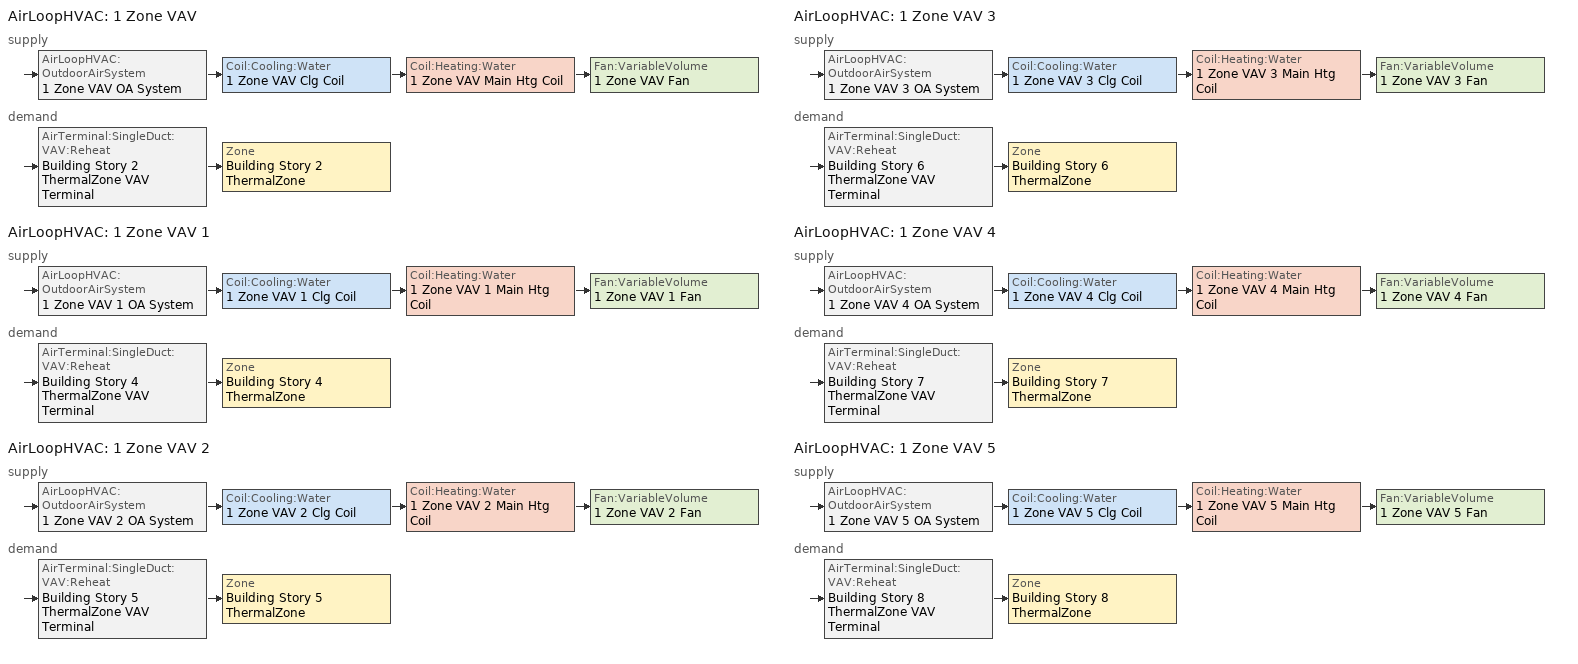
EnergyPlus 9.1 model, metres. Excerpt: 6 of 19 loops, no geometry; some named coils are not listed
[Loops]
AirLoopHVAC '1 Zone VAV'
 supply: AirLoopHVAC:OutdoorAirSystem '1 Zone VAV OA System' > Coil:Cooling:Water '1 Zone VAV Clg Coil' > Coil:Heating:Water '1 Zone VAV Main Htg Coil' > Fan:VariableVolume '1 Zone VAV Fan'
 demand: AirTerminal:SingleDuct:VAV:Reheat 'Building Story 2 ThermalZone VAV Terminal' > Zone 'Building Story 2 ThermalZone'
AirLoopHVAC '1 Zone VAV 1'
 supply: AirLoopHVAC:OutdoorAirSystem '1 Zone VAV 1 OA System' > Coil:Cooling:Water '1 Zone VAV 1 Clg Coil' > Coil:Heating:Water '1 Zone VAV 1 Main Htg Coil' > Fan:VariableVolume '1 Zone VAV 1 Fan'
 demand: AirTerminal:SingleDuct:VAV:Reheat 'Building Story 4 ThermalZone VAV Terminal' > Zone 'Building Story 4 ThermalZone'
AirLoopHVAC '1 Zone VAV 2'
 supply: AirLoopHVAC:OutdoorAirSystem '1 Zone VAV 2 OA System' > Coil:Cooling:Water '1 Zone VAV 2 Clg Coil' > Coil:Heating:Water '1 Zone VAV 2 Main Htg Coil' > Fan:VariableVolume '1 Zone VAV 2 Fan'
 demand: AirTerminal:SingleDuct:VAV:Reheat 'Building Story 5 ThermalZone VAV Terminal' > Zone 'Building Story 5 ThermalZone'
AirLoopHVAC '1 Zone VAV 3'
 supply: AirLoopHVAC:OutdoorAirSystem '1 Zone VAV 3 OA System' > Coil:Cooling:Water '1 Zone VAV 3 Clg Coil' > Coil:Heating:Water '1 Zone VAV 3 Main Htg Coil' > Fan:VariableVolume '1 Zone VAV 3 Fan'
 demand: AirTerminal:SingleDuct:VAV:Reheat 'Building Story 6 ThermalZone VAV Terminal' > Zone 'Building Story 6 ThermalZone'
AirLoopHVAC '1 Zone VAV 4'
 supply: AirLoopHVAC:OutdoorAirSystem '1 Zone VAV 4 OA System' > Coil:Cooling:Water '1 Zone VAV 4 Clg Coil' > Coil:Heating:Water '1 Zone VAV 4 Main Htg Coil' > Fan:VariableVolume '1 Zone VAV 4 Fan'
 demand: AirTerminal:SingleDuct:VAV:Reheat 'Building Story 7 ThermalZone VAV Terminal' > Zone 'Building Story 7 ThermalZone'
AirLoopHVAC '1 Zone VAV 5'
 supply: AirLoopHVAC:OutdoorAirSystem '1 Zone VAV 5 OA System' > Coil:Cooling:Water '1 Zone VAV 5 Clg Coil' > Coil:Heating:Water '1 Zone VAV 5 Main Htg Coil' > Fan:VariableVolume '1 Zone VAV 5 Fan'
 demand: AirTerminal:SingleDuct:VAV:Reheat 'Building Story 8 ThermalZone VAV Terminal' > Zone 'Building Story 8 ThermalZone'
[ZoneControl:Thermostat] Control Object Type 1=ThermostatSetpoint:DualSetpoint
Name | Zone or ZoneList | Control Type Schedule | Control Name 1
Building Story 2 ThermalZone Thermostat | Building Story 2 ThermalZone | Building Story 2 ThermalZone Thermostat Schedule | Story Top Blended Space Type Thermostat
Building Story 4 ThermalZone Thermostat | Building Story 4 ThermalZone | Building Story 4 ThermalZone Thermostat Schedule | Story Mid4 Blended Space Type Thermostat
Building Story 5 ThermalZone Thermostat | Building Story 5 ThermalZone | Building Story 5 ThermalZone Thermostat Schedule | Story Mid3 Blended Space Type Thermostat
Building Story 6 ThermalZone Thermostat | Building Story 6 ThermalZone | Building Story 6 ThermalZone Thermostat Schedule | Story Mid Blended Space Type Thermostat
Building Story 7 ThermalZone Thermostat | Building Story 7 ThermalZone | Building Story 7 ThermalZone Thermostat Schedule | Story Mid2 Blended Space Type Thermostat
Building Story 8 ThermalZone Thermostat | Building Story 8 ThermalZone | Building Story 8 ThermalZone Thermostat Schedule | Story Ground Blended Space Type Thermostat
[ThermostatSetpoint:DualSetpoint]
Name | Heating Setpoint Temperature Schedule | Cooling Setpoint Temperature Schedule
Story Top Blended Space Type Thermostat | RestaurantSitDown HTGSETP_SCH_NO_OPTIMUM | RestaurantSitDown CLGSETP_SCH_NO_SETBACK
Story Mid4 Blended Space Type Thermostat | OfficeMedium HTGSETP_SCH_PACU_VAV_bot | OfficeMedium CLGSETP_SCH_NO_SETBACK
Story Mid3 Blended Space Type Thermostat | RetailStripmall Type3_HTGSETP_SCH_NO_OPTIMUM | RetailStripmall Type3_CLGSETP_SCH_NO_SETBACK
Story Mid Blended Space Type Thermostat | RetailStripmall Type1_HTGSETP_SCH_NO_OPTIMUM | RetailStripmall Type1_CLGSETP_SCH_NO_SETBACK
Story Mid2 Blended Space Type Thermostat; Story Ground Blended Space Type Thermostat | HotelLarge HTGSETP_SCH | HotelLarge CLGSETP_SCH
[Coil:Heating:Water] Availability Schedule=Always On Discrete; U-Factor Times Area Value {W/K}=Autosize; Maximum Water Flow Rate {m3/s}=Autosize; Performance Input Method=UFactorTimesAreaAndDesignWaterFlowRate; Rated Capacity {W}=Autosize; Rated Inlet Water Temperature {C}=82.2222; Rated Inlet Air Temperature {C}=7.22222; Rated Outlet Water Temperature {C}=71.1111; Rated Outlet Air Temperature {C}=12.7778; Rated Ratio for Air and Water Convection=0.5
1 Zone VAV Main Htg Coil; 1 Zone VAV 1 Main Htg Coil; 1 Zone VAV 2 Main Htg Coil; 1 Zone VAV 3 Main Htg Coil; 1 Zone VAV 4 Main Htg Coil; 1 Zone VAV 5 Main Htg Coil
[Zone equipment]
Building Story 2 ThermalZone: Building Story 2 ThermalZone VAV Terminal
Building Story 4 ThermalZone: Building Story 4 ThermalZone VAV Terminal
Building Story 5 ThermalZone: Building Story 5 ThermalZone VAV Terminal
Building Story 6 ThermalZone: Building Story 6 ThermalZone VAV Terminal
Building Story 7 ThermalZone: Building Story 7 ThermalZone VAV Terminal
Building Story 8 ThermalZone: Building Story 8 ThermalZone VAV Terminal
[Sizing:Zone] Zone Cooling Design Supply Air Temperature Input Method=SupplyAirTemperature; Zone Cooling Design Supply Air Temperature {C}=12.7778; Zone Cooling Design Supply Air Temperature Difference {deltaC}=11.11; Zone Heating Design Supply Air Temperature Input Method=SupplyAirTemperature; Zone Heating Design Supply Air Temperature {C}=40; Zone Heating Design Supply Air Temperature Difference {deltaC}=11.11; Zone Cooling Design Supply Air Humidity Ratio {kgWater/kgDryAir}=0.0085; Zone Heating Design Supply Air Humidity Ratio {kgWater/kgDryAir}=0.008; Cooling Design Air Flow Method=DesignDayWithLimit; Cooling Design Air Flow Rate {m3/s}=0; Cooling Minimum Air Flow per Zone Floor Area {m3/s-m2}=0.000762; Cooling Minimum Air Flow {m3/s}=0; Cooling Minimum Air Flow Fraction=0; Heating Design Air Flow Method=DesignDay; Heating Design Air Flow Rate {m3/s}=0; Heating Maximum Air Flow per Zone Floor Area {m3/s-m2}=0.002032; Heating Maximum Air Flow {m3/s}=0.141576; Heating Maximum Air Flow Fraction=0.3; Account for Dedicated Outdoor Air System=No
Name | Design Specification Outdoor Air Object | Design Specification Zone Air Distribution Object
Building Story 2 ThermalZone | Blended OA 7 | Building Story 2 ThermalZone Design Spec Zone Air Dist
Building Story 4 ThermalZone | Blended OA 4 | Building Story 4 ThermalZone Design Spec Zone Air Dist
Building Story 5 ThermalZone | Blended OA 3 | Building Story 5 ThermalZone Design Spec Zone Air Dist
Building Story 6 ThermalZone | Blended OA 1 | Building Story 6 ThermalZone Design Spec Zone Air Dist
Building Story 7 ThermalZone | Blended OA 2 | Building Story 7 ThermalZone Design Spec Zone Air Dist
Building Story 8 ThermalZone | Blended OA | Building Story 8 ThermalZone Design Spec Zone Air Dist
[DesignSpecification:ZoneAirDistribution] Zone Air Distribution Effectiveness in Cooling Mode=1; Zone Air Distribution Effectiveness in Heating Mode=1
Building Story 2 ThermalZone Design Spec Zone Air Dist; Building Story 4 ThermalZone Design Spec Zone Air Dist; Building Story 5 ThermalZone Design Spec Zone Air Dist; Building Story 6 ThermalZone Design Spec Zone Air Dist; Building Story 7 ThermalZone Design Spec Zone Air Dist; Building Story 8 ThermalZone Design Spec Zone Air Dist
[DesignSpecification:OutdoorAir] Outdoor Air Method=Sum; Outdoor Air Flow per Person {m3/s-person}=0; Outdoor Air Flow per Zone {m3/s}=0; Outdoor Air Flow Air Changes per Hour {1/hr}=0
Name | Outdoor Air Flow per Zone Floor Area {m3/s-m2}
Blended OA 7 | 0.007112
Blended OA 4 | 0.000508
Blended OA 3 | 0.00147872
Blended OA 1 | 0.00167852
Blended OA 2 | 0.00109294
Blended OA | 0.00308631
[AirTerminal:SingleDuct:VAV:Reheat] Availability Schedule=Always On Discrete; Maximum Air Flow Rate {m3/s}=Autosize; Zone Minimum Air Flow Input Method=Constant; Fixed Minimum Air Flow Rate {m3/s}=0; Maximum Hot Water or Steam Flow Rate {m3/s}=Autosize; Minimum Hot Water or Steam Flow Rate {m3/s}=0; Convergence Tolerance=0.001; Damper Heating Action=Normal; Maximum Flow per Zone Floor Area During Reheat {m3/s-m2}=Autocalculate; Maximum Flow Fraction During Reheat=0.5; Maximum Reheat Air Temperature {C}=40
Name | Constant Minimum Air Flow Fraction | Reheat Coil
Building Story 2 ThermalZone VAV Terminal | 0.7 | Building Story 2 ThermalZone Reheat Coil
Building Story 4 ThermalZone VAV Terminal | 0.3 | Building Story 4 ThermalZone Reheat Coil
Building Story 5 ThermalZone VAV Terminal | 0.7 | Building Story 5 ThermalZone Reheat Coil
Building Story 6 ThermalZone VAV Terminal | 0.7 | Building Story 6 ThermalZone Reheat Coil
Building Story 7 ThermalZone VAV Terminal | 0.7 | Building Story 7 ThermalZone Reheat Coil
Building Story 8 ThermalZone VAV Terminal | 0.7 | Building Story 8 ThermalZone Reheat Coil
[Controller:MechanicalVentilation] Demand Controlled Ventilation=No; System Outdoor Air Method=VentilationRateProcedure
Name | Availability Schedule | Zone Name 1 | Design Specification Outdoor Air Object Name 1 | Design Specification Zone Air Distribution Object Name 1
1 Zone VAV Vent Controller | 1 Zone VAV Occ Sch | Building Story 2 ThermalZone | Blended OA 7 | Building Story 2 ThermalZone Design Spec Zone Air Dist
1 Zone VAV 1 Vent Controller | 1 Zone VAV 1 Occ Sch | Building Story 4 ThermalZone | Blended OA 4 | Building Story 4 ThermalZone Design Spec Zone Air Dist
1 Zone VAV 2 Vent Controller | 1 Zone VAV 2 Occ Sch | Building Story 5 ThermalZone | Blended OA 3 | Building Story 5 ThermalZone Design Spec Zone Air Dist
1 Zone VAV 3 Vent Controller | 1 Zone VAV 3 Occ Sch | Building Story 6 ThermalZone | Blended OA 1 | Building Story 6 ThermalZone Design Spec Zone Air Dist
1 Zone VAV 4 Vent Controller | 1 Zone VAV 4 Occ Sch | Building Story 7 ThermalZone | Blended OA 2 | Building Story 7 ThermalZone Design Spec Zone Air Dist
1 Zone VAV 5 Vent Controller | 1 Zone VAV 5 Occ Sch | Building Story 8 ThermalZone | Blended OA | Building Story 8 ThermalZone Design Spec Zone Air Dist
[AirLoopHVAC] Design Supply Air Flow Rate {m3/s}=AutoSize
1 Zone VAV; 1 Zone VAV 1; 1 Zone VAV 2; 1 Zone VAV 3; 1 Zone VAV 4; 1 Zone VAV 5
[Sizing:System] Type of Load to Size On=Sensible; Design Outdoor Air Flow Rate {m3/s}=Autosize; Central Heating Maximum System Air Flow Ratio=0.3; Preheat Design Temperature {C}=7.22222; Preheat Design Humidity Ratio {kgWater/kgDryAir}=0.008; Precool Design Temperature {C}=12.7778; Precool Design Humidity Ratio {kgWater/kgDryAir}=0.008; Central Cooling Design Supply Air Temperature {C}=12.7778; Central Heating Design Supply Air Temperature {C}=12.7778; Type of Zone Sum to Use=Coincident; 100% Outdoor Air in Cooling=No; 100% Outdoor Air in Heating=No; Central Cooling Design Supply Air Humidity Ratio {kgWater/kgDryAir}=0.0085; Central Heating Design Supply Air Humidity Ratio {kgWater/kgDryAir}=0.008; Cooling Supply Air Flow Rate Method=DesignDay; Cooling Supply Air Flow Rate {m3/s}=0; Cooling Supply Air Flow Rate Per Floor Area {m3/s-m2}=0.00996765; Cooling Fraction of Autosized Cooling Supply Air Flow Rate=1; Cooling Supply Air Flow Rate Per Unit Cooling Capacity {m3/s-W}=3.94755e-05; Heating Supply Air Flow Rate Method=DesignDay; Heating Supply Air Flow Rate {m3/s}=0; Heating Supply Air Flow Rate Per Floor Area {m3/s-m2}=0.00996765; Heating Fraction of Autosized Heating Supply Air Flow Rate=1; Heating Fraction of Autosized Cooling Supply Air Flow Rate=1; Heating Supply Air Flow Rate Per Unit Heating Capacity {m3/s-W}=3.15882e-05; System Outdoor Air Method=ZoneSum; Zone Maximum Outdoor Air Fraction=1; Cooling Design Capacity Method=CoolingDesignCapacity; Cooling Design Capacity {W}=Autosize; Cooling Design Capacity Per Floor Area {W/m2}=234.7; Fraction of Autosized Cooling Design Capacity=1; Heating Design Capacity Method=HeatingDesignCapacity; Heating Design Capacity {W}=Autosize; Heating Design Capacity Per Floor Area {W/m2}=157; Fraction of Autosized Heating Design Capacity=1; Central Cooling Capacity Control Method=OnOff
1 Zone VAV; 1 Zone VAV 1; 1 Zone VAV 2; 1 Zone VAV 3; 1 Zone VAV 4; 1 Zone VAV 5
[Controller:WaterCoil] Control Variable=Temperature; Actuator Variable=Flow; Maximum Actuated Flow {m3/s}=Autosize; Minimum Actuated Flow {m3/s}=0
Name | Action | Controller Convergence Tolerance {deltaC}
1 Zone VAV Clg Coil Controller; 1 Zone VAV 1 Clg Coil Controller; 1 Zone VAV 2 Clg Coil Controller; 1 Zone VAV 3 Clg Coil Controller; 1 Zone VAV 4 Clg Coil Controller; 1 Zone VAV 5 Clg Coil Controller | Reverse | Autosize
1 Zone VAV Main Htg Coil Controller; 1 Zone VAV 1 Main Htg Coil Controller; 1 Zone VAV 2 Main Htg Coil Controller; 1 Zone VAV 3 Main Htg Coil Controller; 1 Zone VAV 4 Main Htg Coil Controller; 1 Zone VAV 5 Main Htg Coil Controller | Normal | 0.0001
[Controller:OutdoorAir] Minimum Outdoor Air Flow Rate {m3/s}=Autosize; Maximum Outdoor Air Flow Rate {m3/s}=Autosize; Economizer Control Type=NoEconomizer; Economizer Control Action Type=ModulateFlow; Economizer Maximum Limit Dry-Bulb Temperature {C}=28; Economizer Maximum Limit Enthalpy {J/kg}=64000; Lockout Type=LockoutWithCompressor; Minimum Limit Type=FixedMinimum; High Humidity Control=No; Control High Indoor Humidity Based on Outdoor Humidity Ratio=Yes
Name | Minimum Outdoor Air Schedule | Mechanical Ventilation Controller | Heat Recovery Bypass Control Type
1 Zone VAV OA Controller | 1 Zone VAV Occ Sch | 1 Zone VAV Vent Controller | BypassWhenOAFlowGreaterThanMinimum
1 Zone VAV 1 OA Controller | 1 Zone VAV 1 Occ Sch | 1 Zone VAV 1 Vent Controller | BypassWhenWithinEconomizerLimits
1 Zone VAV 2 OA Controller | 1 Zone VAV 2 Occ Sch | 1 Zone VAV 2 Vent Controller | BypassWhenWithinEconomizerLimits
1 Zone VAV 3 OA Controller | 1 Zone VAV 3 Occ Sch | 1 Zone VAV 3 Vent Controller | BypassWhenWithinEconomizerLimits
1 Zone VAV 4 OA Controller | 1 Zone VAV 4 Occ Sch | 1 Zone VAV 4 Vent Controller | BypassWhenWithinEconomizerLimits
1 Zone VAV 5 OA Controller | 1 Zone VAV 5 Occ Sch | 1 Zone VAV 5 Vent Controller | BypassWhenWithinEconomizerLimits
[HeatExchanger:AirToAir:SensibleAndLatent]
1 Zone VAV ERV: Availability Schedule=Always On Discrete; Nominal Supply Air Flow Rate {m3/s}=Autosize; Sensible Effectiveness at 100% Heating Air Flow=0.5; Latent Effectiveness at 100% Heating Air Flow=0.5; Sensible Effectiveness at 75% Heating Air Flow=0.5; Latent Effectiveness at 75% Heating Air Flow=0.5; Sensible Effectiveness at 100% Cooling Air Flow=0.5; Latent Effectiveness at 100% Cooling Air Flow=0.5; Sensible Effectiveness at 75% Cooling Air Flow=0.5; Latent Effectiveness at 75% Cooling Air Flow=0.5; Nominal Electric Power {W}=75765.8; Supply Air Outlet Temperature Control=No; Heat Exchanger Type=Rotary; Frost Control Type=ExhaustOnly; Threshold Temperature {C}=-23.3; Initial Defrost Time Fraction=0.167; Rate of Defrost Time Fraction Increase {1/K}=1.44; Economizer Lockout=Yes
[SetpointManager:OutdoorAirPretreat]
Setpoint Manager Outdoor Air Pretreat 1: Control Variable=Temperature; Minimum Setpoint Temperature {C}=-99; Maximum Setpoint Temperature {C}=99; Minimum Setpoint Humidity Ratio {kgWater/kgDryAir}=1e-05; Maximum Setpoint Humidity Ratio {kgWater/kgDryAir}=1
[SetpointManager:MixedAir] Control Variable=Temperature
Name | Setpoint Node or NodeList
1 Zone VAV Mixed Air Node OS Default SPM | 1 Zone VAV Mixed Air Node
1 Zone VAV Clg Coil Outlet Air Node OS Default SPM | 1 Zone VAV Clg Coil Outlet Air Node
1 Zone VAV Main Htg Coil Outlet Air Node OS Default SPM | 1 Zone VAV Main Htg Coil Outlet Air Node
1 Zone VAV 1 Mixed Air Node OS Default SPM | 1 Zone VAV 1 Mixed Air Node
1 Zone VAV 1 Clg Coil Outlet Air Node OS Default SPM | 1 Zone VAV 1 Clg Coil Outlet Air Node
1 Zone VAV 1 Main Htg Coil Outlet Air Node OS Default SPM | 1 Zone VAV 1 Main Htg Coil Outlet Air Node
1 Zone VAV 2 Mixed Air Node OS Default SPM | 1 Zone VAV 2 Mixed Air Node
1 Zone VAV 2 Clg Coil Outlet Air Node OS Default SPM | 1 Zone VAV 2 Clg Coil Outlet Air Node
1 Zone VAV 2 Main Htg Coil Outlet Air Node OS Default SPM | 1 Zone VAV 2 Main Htg Coil Outlet Air Node
1 Zone VAV 3 Mixed Air Node OS Default SPM | 1 Zone VAV 3 Mixed Air Node
1 Zone VAV 3 Clg Coil Outlet Air Node OS Default SPM | 1 Zone VAV 3 Clg Coil Outlet Air Node
1 Zone VAV 3 Main Htg Coil Outlet Air Node OS Default SPM | 1 Zone VAV 3 Main Htg Coil Outlet Air Node
1 Zone VAV 4 Mixed Air Node OS Default SPM | 1 Zone VAV 4 Mixed Air Node
1 Zone VAV 4 Clg Coil Outlet Air Node OS Default SPM | 1 Zone VAV 4 Clg Coil Outlet Air Node
1 Zone VAV 4 Main Htg Coil Outlet Air Node OS Default SPM | 1 Zone VAV 4 Main Htg Coil Outlet Air Node
1 Zone VAV 5 Mixed Air Node OS Default SPM | 1 Zone VAV 5 Mixed Air Node
1 Zone VAV 5 Clg Coil Outlet Air Node OS Default SPM | 1 Zone VAV 5 Clg Coil Outlet Air Node
1 Zone VAV 5 Main Htg Coil Outlet Air Node OS Default SPM | 1 Zone VAV 5 Main Htg Coil Outlet Air Node
[Coil:Cooling:Water] Availability Schedule=Always On Discrete; Design Water Flow Rate {m3/s}=Autosize; Design Air Flow Rate {m3/s}=Autosize; Design Inlet Water Temperature {C}=Autosize; Design Inlet Air Temperature {C}=Autosize; Design Outlet Air Temperature {C}=Autosize; Design Inlet Air Humidity Ratio {kgWater/kgDryAir}=Autosize; Design Outlet Air Humidity Ratio {kgWater/kgDryAir}=Autosize; Type of Analysis=SimpleAnalysis; Heat Exchanger Configuration=CrossFlow
1 Zone VAV Clg Coil; 1 Zone VAV 1 Clg Coil; 1 Zone VAV 2 Clg Coil; 1 Zone VAV 3 Clg Coil; 1 Zone VAV 4 Clg Coil; 1 Zone VAV 5 Clg Coil
[Fan:VariableVolume] Pressure Rise {Pa}=1389.92; Maximum Flow Rate {m3/s}=AutoSize; Fan Power Minimum Flow Rate Input Method=Fraction; Fan Power Minimum Flow Fraction=0.1; Fan Power Minimum Air Flow Rate {m3/s}=0; Motor In Airstream Fraction=1; Fan Power Coefficient 1=0.027828; Fan Power Coefficient 2=0.026583; Fan Power Coefficient 3=-0.087069; Fan Power Coefficient 4=1.03092; Fan Power Coefficient 5=0
Name | Availability Schedule | Fan Total Efficiency | Motor Efficiency
1 Zone VAV Fan | 1 Zone VAV Occ Sch | 0.6175 | 0.95
1 Zone VAV 1 Fan | 1 Zone VAV 1 Occ Sch | 0.61425 | 0.945
1 Zone VAV 2 Fan | 1 Zone VAV 2 Occ Sch | 0.6175 | 0.95
1 Zone VAV 3 Fan | 1 Zone VAV 3 Occ Sch | 0.6175 | 0.95
1 Zone VAV 4 Fan | 1 Zone VAV 4 Occ Sch | 0.6175 | 0.95
1 Zone VAV 5 Fan | 1 Zone VAV 5 Occ Sch | 0.6175 | 0.95
[SetpointManager:Scheduled] Control Variable=Temperature
Name | Schedule | Setpoint Node or NodeList
1 Zone VAV Supply Air Setpoint Manager | Supply Air Temp - 55.0F | 1 Zone VAV Supply Outlet Node
1 Zone VAV 1 Supply Air Setpoint Manager | Supply Air Temp - 55.0F 1 | 1 Zone VAV 1 Supply Outlet Node
1 Zone VAV 2 Supply Air Setpoint Manager | Supply Air Temp - 55.0F 2 | 1 Zone VAV 2 Supply Outlet Node
1 Zone VAV 3 Supply Air Setpoint Manager | Supply Air Temp - 55.0F 3 | 1 Zone VAV 3 Supply Outlet Node
1 Zone VAV 4 Supply Air Setpoint Manager | Supply Air Temp - 55.0F 4 | 1 Zone VAV 4 Supply Outlet Node
1 Zone VAV 5 Supply Air Setpoint Manager | Supply Air Temp - 55.0F 5 | 1 Zone VAV 5 Supply Outlet Node
[Schedule:Compact]
Building Story 2 ThermalZone Thermostat Schedule; Building Story 4 ThermalZone Thermostat Schedule; Building Story 5 ThermalZone Thermostat Schedule; Building Story 6 ThermalZone Thermostat Schedule; Building Story 7 ThermalZone Thermostat Schedule; Building Story 8 ThermalZone Thermostat Schedule: Through: 12/31, For: AllDays, Until: 24:00, 4
[Schedule:Day:Interval]
HotelLarge HTGSETP_SCH Default; HotelLarge HTGSETP_SCH Summer Design Day; HotelLarge HTGSETP_SCH Winter Design Day; RestaurantSitDown HTGSETP_SCH_NO_OPTIMUM Winter Design Day: No, 24:00, 21
HotelLarge CLGSETP_SCH Default; HotelLarge CLGSETP_SCH Summer Design Day; HotelLarge CLGSETP_SCH Winter Design Day; RestaurantSitDown CLGSETP_SCH_NO_SETBACK Default|Sat|Wkdy Day; RestaurantSitDown CLGSETP_SCH_NO_SETBACK Default; OfficeMedium CLGSETP_SCH_NO_SETBACK Default|WntrDsn|Sat|Wkdy Day; OfficeMedium CLGSETP_SCH_NO_SETBACK Default; OfficeMedium CLGSETP_SCH_NO_SETBACK Winter Design Day: No, 24:00, 24
RestaurantSitDown HTGSETP_SCH_NO_OPTIMUM Default|Sat|Wkdy Day; RestaurantSitDown HTGSETP_SCH_NO_OPTIMUM Default: No, 04:00, 15.6, 24:00, 21
RestaurantSitDown HTGSETP_SCH_NO_OPTIMUM Summer Design Day; OfficeMedium HTGSETP_SCH_PACU_VAV_bot Default; OfficeMedium HTGSETP_SCH_PACU_VAV_bot Summer Design Day: No, 24:00, 15.6
RestaurantSitDown CLGSETP_SCH_NO_SETBACK Summer Design Day: No, 05:00, 30, 06:00, 26, 24:00, 24
RestaurantSitDown CLGSETP_SCH_NO_SETBACK Winter Design Day: No, 24:00, 30
1 Zone VAV Occ Sch Default: No, 07:00, 0, 24:00, 1
1 Zone VAV Occ Sch Summer Design Day; 1 Zone VAV Occ Sch Winter Design Day; 1 Zone VAV 1 Occ Sch Summer Design Day; 1 Zone VAV 1 Occ Sch Winter Design Day; 1 Zone VAV 2 Occ Sch Summer Design Day; 1 Zone VAV 2 Occ Sch Winter Design Day; 1 Zone VAV 3 Occ Sch Summer Design Day; 1 Zone VAV 3 Occ Sch Winter Design Day; 1 Zone VAV 4 Occ Sch Default; 1 Zone VAV 4 Occ Sch Summer Design Day; 1 Zone VAV 4 Occ Sch Winter Design Day; 1 Zone VAV 5 Occ Sch Sunday; 1 Zone VAV 5 Occ Sch Summer Design Day; 1 Zone VAV 5 Occ Sch Winter Design Day: No, 24:00, 1
OfficeMedium HTGSETP_SCH_PACU_VAV_bot Wkdy Day: No, 05:00, 15.6, 22:00, 21, 24:00, 15.6
OfficeMedium HTGSETP_SCH_PACU_VAV_bot Sat Day: No, 05:00, 15.6, 17:00, 21, 24:00, 15.6
OfficeMedium HTGSETP_SCH_PACU_VAV_bot Winter Design Day: No, 05:00, 15.6, 06:00, 17.6, 07:00, 19.6, 22:00, 21, 24:00, 15.6
OfficeMedium CLGSETP_SCH_NO_SETBACK Summer Design Day: No, 05:00, 26.7, 06:00, 25.7, 07:00, 25, 22:00, 24, 24:00, 26.7
1 Zone VAV 1 Occ Sch Default: No, 07:00, 0, 18:00, 1, 24:00, 0
1 Zone VAV 1 Occ Sch Saturday: No, 08:00, 0, 12:00, 1, 24:00, 0
1 Zone VAV 1 Occ Sch Sunday: No, 24:00, 0
RetailStripmall Type3_HTGSETP_SCH_NO_OPTIMUM Wkdy Day: No, 08:00, 15.56, 21:00, 21.11, 24:00, 15.56
RetailStripmall Type3_HTGSETP_SCH_NO_OPTIMUM Sat Day: No, 08:00, 15.56, 19:00, 21.11, 24:00, 15.56
RetailStripmall Type3_HTGSETP_SCH_NO_OPTIMUM Default: No, 09:00, 15.56, 18:00, 21.11, 24:00, 15.56
RetailStripmall Type3_HTGSETP_SCH_NO_OPTIMUM Summer Design Day; RetailStripmall Type1_HTGSETP_SCH_NO_OPTIMUM Summer Design Day: No, 24:00, 15.56
RetailStripmall Type3_HTGSETP_SCH_NO_OPTIMUM Winter Design Day: No, 08:00, 15.56, 09:00, 18.33, 21:00, 21.11, 24:00, 15.56
RetailStripmall Type3_CLGSETP_SCH_NO_SETBACK Default|Sat|Wkdy Day; RetailStripmall Type3_CLGSETP_SCH_NO_SETBACK Default; RetailStripmall Type1_CLGSETP_SCH_NO_SETBACK Default|Sat|Fri|Mon|Tue|Wed|Thu Day; RetailStripmall Type1_CLGSETP_SCH_NO_SETBACK Default: No, 24:00, 23.89
RetailStripmall Type3_CLGSETP_SCH_NO_SETBACK Summer Design Day: No, 08:00, 29.44, 09:00, 26.67, 21:00, 23.89, 24:00, 29.44
RetailStripmall Type3_CLGSETP_SCH_NO_SETBACK Winter Design Day; RetailStripmall Type1_CLGSETP_SCH_NO_SETBACK Winter Design Day: No, 24:00, 29.44
1 Zone VAV 2 Occ Sch Default: No, 11:00, 0, 20:00, 1, 24:00, 0
1 Zone VAV 2 Occ Sch Saturday: No, 11:00, 0, 18:00, 1, 24:00, 0
1 Zone VAV 2 Occ Sch Sunday: No, 12:00, 0, 17:00, 1, 24:00, 0
RetailStripmall Type1_HTGSETP_SCH_NO_OPTIMUM Mon|Tue|Wed|Thu Day: No, 01:00, 21.11, 08:00, 15.56, 24:00, 21.11
RetailStripmall Type1_HTGSETP_SCH_NO_OPTIMUM Default|Sat|Fri Day; RetailStripmall Type1_HTGSETP_SCH_NO_OPTIMUM Default: No, 08:00, 15.56, 24:00, 21.11
RetailStripmall Type1_HTGSETP_SCH_NO_OPTIMUM Winter Design Day: No, 01:00, 21.11, 08:00, 15.56, 09:00, 18.33, 24:00, 21.11
RetailStripmall Type1_CLGSETP_SCH_NO_SETBACK Summer Design Day: No, 08:00, 29.44, 09:00, 26.67, 24:00, 23.89
1 Zone VAV 3 Occ Sch Default: No, 12:00, 0, 23:00, 1, 24:00, 0
1 Zone VAV 3 Occ Sch Saturday: No, 11:00, 0, 23:00, 1, 24:00, 0
1 Zone VAV 3 Occ Sch Sunday: No, 11:00, 0, 22:00, 1, 24:00, 0
1 Zone VAV 4 Occ Sch Sunday: No, 01:00, 1, 06:00, 0, 24:00, 1
1 Zone VAV 5 Occ Sch Default: No, 12:00, 1, 13:00, 0, 24:00, 1
Supply Air Temp - 55.0F Default; Supply Air Temp - 55.0F Default 1; Supply Air Temp - 55.0F Default 2; Supply Air Temp - 55.0F Default 3; Supply Air Temp - 55.0F Default 4; Supply Air Temp - 55.0F Default 5: No, 24:00, 12.7778
[Schedule:Week:Daily]
HotelLarge HTGSETP_SCH Week Rule - Jan1-Dec31: HotelLarge HTGSETP_SCH Default, HotelLarge HTGSETP_SCH Default, HotelLarge HTGSETP_SCH Default, HotelLarge HTGSETP_SCH Default, HotelLarge HTGSETP_SCH Default, HotelLarge HTGSETP_SCH Default, HotelLarge HTGSETP_SCH Default, HotelLarge HTGSETP_SCH Default, HotelLarge HTGSETP_SCH Summer Design Day, HotelLarge HTGSETP_SCH Winter Design Day, HotelLarge HTGSETP_SCH Default, HotelLarge HTGSETP_SCH Default
HotelLarge CLGSETP_SCH Week Rule - Jan1-Dec31: HotelLarge CLGSETP_SCH Default, HotelLarge CLGSETP_SCH Default, HotelLarge CLGSETP_SCH Default, HotelLarge CLGSETP_SCH Default, HotelLarge CLGSETP_SCH Default, HotelLarge CLGSETP_SCH Default, HotelLarge CLGSETP_SCH Default, HotelLarge CLGSETP_SCH Default, HotelLarge CLGSETP_SCH Summer Design Day, HotelLarge CLGSETP_SCH Winter Design Day, HotelLarge CLGSETP_SCH Default, HotelLarge CLGSETP_SCH Default
RestaurantSitDown HTGSETP_SCH_NO_OPTIMUM Week Rule - Jan1-Dec31: RestaurantSitDown HTGSETP_SCH_NO_OPTIMUM Default, RestaurantSitDown HTGSETP_SCH_NO_OPTIMUM Default|Sat|Wkdy Day, RestaurantSitDown HTGSETP_SCH_NO_OPTIMUM Default|Sat|Wkdy Day, RestaurantSitDown HTGSETP_SCH_NO_OPTIMUM Default|Sat|Wkdy Day, RestaurantSitDown HTGSETP_SCH_NO_OPTIMUM Default|Sat|Wkdy Day, RestaurantSitDown HTGSETP_SCH_NO_OPTIMUM Default|Sat|Wkdy Day, RestaurantSitDown HTGSETP_SCH_NO_OPTIMUM Default|Sat|Wkdy Day, RestaurantSitDown HTGSETP_SCH_NO_OPTIMUM Default, RestaurantSitDown HTGSETP_SCH_NO_OPTIMUM Summer Design Day, RestaurantSitDown HTGSETP_SCH_NO_OPTIMUM Winter Design Day, RestaurantSitDown HTGSETP_SCH_NO_OPTIMUM Default, RestaurantSitDown HTGSETP_SCH_NO_OPTIMUM Default
RestaurantSitDown CLGSETP_SCH_NO_SETBACK Week Rule - Jan1-Dec31: RestaurantSitDown CLGSETP_SCH_NO_SETBACK Default, RestaurantSitDown CLGSETP_SCH_NO_SETBACK Default|Sat|Wkdy Day, RestaurantSitDown CLGSETP_SCH_NO_SETBACK Default|Sat|Wkdy Day, RestaurantSitDown CLGSETP_SCH_NO_SETBACK Default|Sat|Wkdy Day, RestaurantSitDown CLGSETP_SCH_NO_SETBACK Default|Sat|Wkdy Day, RestaurantSitDown CLGSETP_SCH_NO_SETBACK Default|Sat|Wkdy Day, RestaurantSitDown CLGSETP_SCH_NO_SETBACK Default|Sat|Wkdy Day, RestaurantSitDown CLGSETP_SCH_NO_SETBACK Default, RestaurantSitDown CLGSETP_SCH_NO_SETBACK Summer Design Day, RestaurantSitDown CLGSETP_SCH_NO_SETBACK Winter Design Day, RestaurantSitDown CLGSETP_SCH_NO_SETBACK Default, RestaurantSitDown CLGSETP_SCH_NO_SETBACK Default
1 Zone VAV Occ Sch Week Rule - Jan1-Dec31: 1 Zone VAV Occ Sch Default, 1 Zone VAV Occ Sch Default, 1 Zone VAV Occ Sch Default, 1 Zone VAV Occ Sch Default, 1 Zone VAV Occ Sch Default, 1 Zone VAV Occ Sch Default, 1 Zone VAV Occ Sch Default, 1 Zone VAV Occ Sch Default, 1 Zone VAV Occ Sch Summer Design Day, 1 Zone VAV Occ Sch Winter Design Day, 1 Zone VAV Occ Sch Default, 1 Zone VAV Occ Sch Default
OfficeMedium HTGSETP_SCH_PACU_VAV_bot Week Rule - Jan1-Dec31: OfficeMedium HTGSETP_SCH_PACU_VAV_bot Default, OfficeMedium HTGSETP_SCH_PACU_VAV_bot Wkdy Day, OfficeMedium HTGSETP_SCH_PACU_VAV_bot Wkdy Day, OfficeMedium HTGSETP_SCH_PACU_VAV_bot Wkdy Day, OfficeMedium HTGSETP_SCH_PACU_VAV_bot Wkdy Day, OfficeMedium HTGSETP_SCH_PACU_VAV_bot Wkdy Day, OfficeMedium HTGSETP_SCH_PACU_VAV_bot Sat Day, OfficeMedium HTGSETP_SCH_PACU_VAV_bot Default, OfficeMedium HTGSETP_SCH_PACU_VAV_bot Summer Design Day, OfficeMedium HTGSETP_SCH_PACU_VAV_bot Winter Design Day, OfficeMedium HTGSETP_SCH_PACU_VAV_bot Default, OfficeMedium HTGSETP_SCH_PACU_VAV_bot Default
OfficeMedium CLGSETP_SCH_NO_SETBACK Week Rule - Jan1-Dec31: OfficeMedium CLGSETP_SCH_NO_SETBACK Default, OfficeMedium CLGSETP_SCH_NO_SETBACK Default|WntrDsn|Sat|Wkdy Day, OfficeMedium CLGSETP_SCH_NO_SETBACK Default|WntrDsn|Sat|Wkdy Day, OfficeMedium CLGSETP_SCH_NO_SETBACK Default|WntrDsn|Sat|Wkdy Day, OfficeMedium CLGSETP_SCH_NO_SETBACK Default|WntrDsn|Sat|Wkdy Day, OfficeMedium CLGSETP_SCH_NO_SETBACK Default|WntrDsn|Sat|Wkdy Day, OfficeMedium CLGSETP_SCH_NO_SETBACK Default|WntrDsn|Sat|Wkdy Day, OfficeMedium CLGSETP_SCH_NO_SETBACK Default, OfficeMedium CLGSETP_SCH_NO_SETBACK Summer Design Day, OfficeMedium CLGSETP_SCH_NO_SETBACK Winter Design Day, OfficeMedium CLGSETP_SCH_NO_SETBACK Default, OfficeMedium CLGSETP_SCH_NO_SETBACK Default
1 Zone VAV 1 Occ Sch Week Rule - Jan1-Jan6: 1 Zone VAV 1 Occ Sch Default, 1 Zone VAV 1 Occ Sch Default, 1 Zone VAV 1 Occ Sch Default, 1 Zone VAV 1 Occ Sch Default, 1 Zone VAV 1 Occ Sch Default, 1 Zone VAV 1 Occ Sch Default, 1 Zone VAV 1 Occ Sch Saturday, 1 Zone VAV 1 Occ Sch Default, 1 Zone VAV 1 Occ Sch Summer Design Day, 1 Zone VAV 1 Occ Sch Winter Design Day, 1 Zone VAV 1 Occ Sch Default, 1 Zone VAV 1 Occ Sch Default
1 Zone VAV 1 Occ Sch Week Rule - Jan7-Dec31: 1 Zone VAV 1 Occ Sch Sunday, 1 Zone VAV 1 Occ Sch Default, 1 Zone VAV 1 Occ Sch Default, 1 Zone VAV 1 Occ Sch Default, 1 Zone VAV 1 Occ Sch Default, 1 Zone VAV 1 Occ Sch Default, 1 Zone VAV 1 Occ Sch Saturday, 1 Zone VAV 1 Occ Sch Default, 1 Zone VAV 1 Occ Sch Summer Design Day, 1 Zone VAV 1 Occ Sch Winter Design Day, 1 Zone VAV 1 Occ Sch Default, 1 Zone VAV 1 Occ Sch Default
RetailStripmall Type3_HTGSETP_SCH_NO_OPTIMUM Week Rule - Jan1-Dec31: RetailStripmall Type3_HTGSETP_SCH_NO_OPTIMUM Default, RetailStripmall Type3_HTGSETP_SCH_NO_OPTIMUM Wkdy Day, RetailStripmall Type3_HTGSETP_SCH_NO_OPTIMUM Wkdy Day, RetailStripmall Type3_HTGSETP_SCH_NO_OPTIMUM Wkdy Day, RetailStripmall Type3_HTGSETP_SCH_NO_OPTIMUM Wkdy Day, RetailStripmall Type3_HTGSETP_SCH_NO_OPTIMUM Wkdy Day, RetailStripmall Type3_HTGSETP_SCH_NO_OPTIMUM Sat Day, RetailStripmall Type3_HTGSETP_SCH_NO_OPTIMUM Default, RetailStripmall Type3_HTGSETP_SCH_NO_OPTIMUM Summer Design Day, RetailStripmall Type3_HTGSETP_SCH_NO_OPTIMUM Winter Design Day, RetailStripmall Type3_HTGSETP_SCH_NO_OPTIMUM Default, RetailStripmall Type3_HTGSETP_SCH_NO_OPTIMUM Default
RetailStripmall Type3_CLGSETP_SCH_NO_SETBACK Week Rule - Jan1-Dec31: RetailStripmall Type3_CLGSETP_SCH_NO_SETBACK Default, RetailStripmall Type3_CLGSETP_SCH_NO_SETBACK Default|Sat|Wkdy Day, RetailStripmall Type3_CLGSETP_SCH_NO_SETBACK Default|Sat|Wkdy Day, RetailStripmall Type3_CLGSETP_SCH_NO_SETBACK Default|Sat|Wkdy Day, RetailStripmall Type3_CLGSETP_SCH_NO_SETBACK Default|Sat|Wkdy Day, RetailStripmall Type3_CLGSETP_SCH_NO_SETBACK Default|Sat|Wkdy Day, RetailStripmall Type3_CLGSETP_SCH_NO_SETBACK Default|Sat|Wkdy Day, RetailStripmall Type3_CLGSETP_SCH_NO_SETBACK Default, RetailStripmall Type3_CLGSETP_SCH_NO_SETBACK Summer Design Day, RetailStripmall Type3_CLGSETP_SCH_NO_SETBACK Winter Design Day, RetailStripmall Type3_CLGSETP_SCH_NO_SETBACK Default, RetailStripmall Type3_CLGSETP_SCH_NO_SETBACK Default
1 Zone VAV 2 Occ Sch Week Rule - Jan1-Jan6: 1 Zone VAV 2 Occ Sch Default, 1 Zone VAV 2 Occ Sch Default, 1 Zone VAV 2 Occ Sch Default, 1 Zone VAV 2 Occ Sch Default, 1 Zone VAV 2 Occ Sch Default, 1 Zone VAV 2 Occ Sch Default, 1 Zone VAV 2 Occ Sch Saturday, 1 Zone VAV 2 Occ Sch Default, 1 Zone VAV 2 Occ Sch Summer Design Day, 1 Zone VAV 2 Occ Sch Winter Design Day, 1 Zone VAV 2 Occ Sch Default, 1 Zone VAV 2 Occ Sch Default
1 Zone VAV 2 Occ Sch Week Rule - Jan7-Dec31: 1 Zone VAV 2 Occ Sch Sunday, 1 Zone VAV 2 Occ Sch Default, 1 Zone VAV 2 Occ Sch Default, 1 Zone VAV 2 Occ Sch Default, 1 Zone VAV 2 Occ Sch Default, 1 Zone VAV 2 Occ Sch Default, 1 Zone VAV 2 Occ Sch Saturday, 1 Zone VAV 2 Occ Sch Default, 1 Zone VAV 2 Occ Sch Summer Design Day, 1 Zone VAV 2 Occ Sch Winter Design Day, 1 Zone VAV 2 Occ Sch Default, 1 Zone VAV 2 Occ Sch Default
RetailStripmall Type1_HTGSETP_SCH_NO_OPTIMUM Week Rule - Jan1-Dec31: RetailStripmall Type1_HTGSETP_SCH_NO_OPTIMUM Default, RetailStripmall Type1_HTGSETP_SCH_NO_OPTIMUM Mon|Tue|Wed|Thu Day, RetailStripmall Type1_HTGSETP_SCH_NO_OPTIMUM Mon|Tue|Wed|Thu Day, RetailStripmall Type1_HTGSETP_SCH_NO_OPTIMUM Mon|Tue|Wed|Thu Day, RetailStripmall Type1_HTGSETP_SCH_NO_OPTIMUM Mon|Tue|Wed|Thu Day, RetailStripmall Type1_HTGSETP_SCH_NO_OPTIMUM Default|Sat|Fri Day, RetailStripmall Type1_HTGSETP_SCH_NO_OPTIMUM Default|Sat|Fri Day, RetailStripmall Type1_HTGSETP_SCH_NO_OPTIMUM Default, RetailStripmall Type1_HTGSETP_SCH_NO_OPTIMUM Summer Design Day, RetailStripmall Type1_HTGSETP_SCH_NO_OPTIMUM Winter Design Day, RetailStripmall Type1_HTGSETP_SCH_NO_OPTIMUM Default, RetailStripmall Type1_HTGSETP_SCH_NO_OPTIMUM Default
RetailStripmall Type1_CLGSETP_SCH_NO_SETBACK Week Rule - Jan1-Dec31: RetailStripmall Type1_CLGSETP_SCH_NO_SETBACK Default, RetailStripmall Type1_CLGSETP_SCH_NO_SETBACK Default|Sat|Fri|Mon|Tue|Wed|Thu Day, RetailStripmall Type1_CLGSETP_SCH_NO_SETBACK Default|Sat|Fri|Mon|Tue|Wed|Thu Day, RetailStripmall Type1_CLGSETP_SCH_NO_SETBACK Default|Sat|Fri|Mon|Tue|Wed|Thu Day, RetailStripmall Type1_CLGSETP_SCH_NO_SETBACK Default|Sat|Fri|Mon|Tue|Wed|Thu Day, RetailStripmall Type1_CLGSETP_SCH_NO_SETBACK Default|Sat|Fri|Mon|Tue|Wed|Thu Day, RetailStripmall Type1_CLGSETP_SCH_NO_SETBACK Default|Sat|Fri|Mon|Tue|Wed|Thu Day, RetailStripmall Type1_CLGSETP_SCH_NO_SETBACK Default, RetailStripmall Type1_CLGSETP_SCH_NO_SETBACK Summer Design Day, RetailStripmall Type1_CLGSETP_SCH_NO_SETBACK Winter Design Day, RetailStripmall Type1_CLGSETP_SCH_NO_SETBACK Default, RetailStripmall Type1_CLGSETP_SCH_NO_SETBACK Default
1 Zone VAV 3 Occ Sch Week Rule - Jan1-Jan6: 1 Zone VAV 3 Occ Sch Default, 1 Zone VAV 3 Occ Sch Default, 1 Zone VAV 3 Occ Sch Default, 1 Zone VAV 3 Occ Sch Default, 1 Zone VAV 3 Occ Sch Default, 1 Zone VAV 3 Occ Sch Default, 1 Zone VAV 3 Occ Sch Saturday, 1 Zone VAV 3 Occ Sch Default, 1 Zone VAV 3 Occ Sch Summer Design Day, 1 Zone VAV 3 Occ Sch Winter Design Day, 1 Zone VAV 3 Occ Sch Default, 1 Zone VAV 3 Occ Sch Default
1 Zone VAV 3 Occ Sch Week Rule - Jan7-Dec31: 1 Zone VAV 3 Occ Sch Sunday, 1 Zone VAV 3 Occ Sch Default, 1 Zone VAV 3 Occ Sch Default, 1 Zone VAV 3 Occ Sch Default, 1 Zone VAV 3 Occ Sch Default, 1 Zone VAV 3 Occ Sch Default, 1 Zone VAV 3 Occ Sch Saturday, 1 Zone VAV 3 Occ Sch Default, 1 Zone VAV 3 Occ Sch Summer Design Day, 1 Zone VAV 3 Occ Sch Winter Design Day, 1 Zone VAV 3 Occ Sch Default, 1 Zone VAV 3 Occ Sch Default
1 Zone VAV 4 Occ Sch Week Rule - Jan1-Jan6: 1 Zone VAV 4 Occ Sch Default, 1 Zone VAV 4 Occ Sch Default, 1 Zone VAV 4 Occ Sch Default, 1 Zone VAV 4 Occ Sch Default, 1 Zone VAV 4 Occ Sch Default, 1 Zone VAV 4 Occ Sch Default, 1 Zone VAV 4 Occ Sch Default, 1 Zone VAV 4 Occ Sch Default, 1 Zone VAV 4 Occ Sch Summer Design Day, 1 Zone VAV 4 Occ Sch Winter Design Day, 1 Zone VAV 4 Occ Sch Default, 1 Zone VAV 4 Occ Sch Default
1 Zone VAV 4 Occ Sch Week Rule - Jan7-Dec31: 1 Zone VAV 4 Occ Sch Sunday, 1 Zone VAV 4 Occ Sch Default, 1 Zone VAV 4 Occ Sch Default, 1 Zone VAV 4 Occ Sch Default, 1 Zone VAV 4 Occ Sch Default, 1 Zone VAV 4 Occ Sch Default, 1 Zone VAV 4 Occ Sch Default, 1 Zone VAV 4 Occ Sch Default, 1 Zone VAV 4 Occ Sch Summer Design Day, 1 Zone VAV 4 Occ Sch Winter Design Day, 1 Zone VAV 4 Occ Sch Default, 1 Zone VAV 4 Occ Sch Default
1 Zone VAV 5 Occ Sch Week Rule - Jan1-Jan6: 1 Zone VAV 5 Occ Sch Default, 1 Zone VAV 5 Occ Sch Default, 1 Zone VAV 5 Occ Sch Default, 1 Zone VAV 5 Occ Sch Default, 1 Zone VAV 5 Occ Sch Default, 1 Zone VAV 5 Occ Sch Default, 1 Zone VAV 5 Occ Sch Sunday, 1 Zone VAV 5 Occ Sch Default, 1 Zone VAV 5 Occ Sch Summer Design Day, 1 Zone VAV 5 Occ Sch Winter Design Day, 1 Zone VAV 5 Occ Sch Default, 1 Zone VAV 5 Occ Sch Default
1 Zone VAV 5 Occ Sch Week Rule - Jan7-Dec31: 1 Zone VAV 5 Occ Sch Sunday, 1 Zone VAV 5 Occ Sch Default, 1 Zone VAV 5 Occ Sch Default, 1 Zone VAV 5 Occ Sch Default, 1 Zone VAV 5 Occ Sch Default, 1 Zone VAV 5 Occ Sch Default, 1 Zone VAV 5 Occ Sch Sunday, 1 Zone VAV 5 Occ Sch Default, 1 Zone VAV 5 Occ Sch Summer Design Day, 1 Zone VAV 5 Occ Sch Winter Design Day, 1 Zone VAV 5 Occ Sch Default, 1 Zone VAV 5 Occ Sch Default
Supply Air Temp - 55.0F Week Rule - Jan1-Dec31: Supply Air Temp - 55.0F Default, Supply Air Temp - 55.0F Default, Supply Air Temp - 55.0F Default, Supply Air Temp - 55.0F Default, Supply Air Temp - 55.0F Default, Supply Air Temp - 55.0F Default, Supply Air Temp - 55.0F Default, Supply Air Temp - 55.0F Default, Supply Air Temp - 55.0F Default, Supply Air Temp - 55.0F Default, Supply Air Temp - 55.0F Default, Supply Air Temp - 55.0F Default
Supply Air Temp - 55.0F 1 Week Rule - Jan1-Dec31: Supply Air Temp - 55.0F Default 1, Supply Air Temp - 55.0F Default 1, Supply Air Temp - 55.0F Default 1, Supply Air Temp - 55.0F Default 1, Supply Air Temp - 55.0F Default 1, Supply Air Temp - 55.0F Default 1, Supply Air Temp - 55.0F Default 1, Supply Air Temp - 55.0F Default 1, Supply Air Temp - 55.0F Default 1, Supply Air Temp - 55.0F Default 1, Supply Air Temp - 55.0F Default 1, Supply Air Temp - 55.0F Default 1
Supply Air Temp - 55.0F 2 Week Rule - Jan1-Dec31: Supply Air Temp - 55.0F Default 2, Supply Air Temp - 55.0F Default 2, Supply Air Temp - 55.0F Default 2, Supply Air Temp - 55.0F Default 2, Supply Air Temp - 55.0F Default 2, Supply Air Temp - 55.0F Default 2, Supply Air Temp - 55.0F Default 2, Supply Air Temp - 55.0F Default 2, Supply Air Temp - 55.0F Default 2, Supply Air Temp - 55.0F Default 2, Supply Air Temp - 55.0F Default 2, Supply Air Temp - 55.0F Default 2
Supply Air Temp - 55.0F 3 Week Rule - Jan1-Dec31: Supply Air Temp - 55.0F Default 3, Supply Air Temp - 55.0F Default 3, Supply Air Temp - 55.0F Default 3, Supply Air Temp - 55.0F Default 3, Supply Air Temp - 55.0F Default 3, Supply Air Temp - 55.0F Default 3, Supply Air Temp - 55.0F Default 3, Supply Air Temp - 55.0F Default 3, Supply Air Temp - 55.0F Default 3, Supply Air Temp - 55.0F Default 3, Supply Air Temp - 55.0F Default 3, Supply Air Temp - 55.0F Default 3
Supply Air Temp - 55.0F 4 Week Rule - Jan1-Dec31: Supply Air Temp - 55.0F Default 4, Supply Air Temp - 55.0F Default 4, Supply Air Temp - 55.0F Default 4, Supply Air Temp - 55.0F Default 4, Supply Air Temp - 55.0F Default 4, Supply Air Temp - 55.0F Default 4, Supply Air Temp - 55.0F Default 4, Supply Air Temp - 55.0F Default 4, Supply Air Temp - 55.0F Default 4, Supply Air Temp - 55.0F Default 4, Supply Air Temp - 55.0F Default 4, Supply Air Temp - 55.0F Default 4
Supply Air Temp - 55.0F 5 Week Rule - Jan1-Dec31: Supply Air Temp - 55.0F Default 5, Supply Air Temp - 55.0F Default 5, Supply Air Temp - 55.0F Default 5, Supply Air Temp - 55.0F Default 5, Supply Air Temp - 55.0F Default 5, Supply Air Temp - 55.0F Default 5, Supply Air Temp - 55.0F Default 5, Supply Air Temp - 55.0F Default 5, Supply Air Temp - 55.0F Default 5, Supply Air Temp - 55.0F Default 5, Supply Air Temp - 55.0F Default 5, Supply Air Temp - 55.0F Default 5
[Schedule:Year]
HotelLarge HTGSETP_SCH: HotelLarge HTGSETP_SCH Week Rule - Jan1-Dec31, 1, 1, 12, 31
HotelLarge CLGSETP_SCH: HotelLarge CLGSETP_SCH Week Rule - Jan1-Dec31, 1, 1, 12, 31
RestaurantSitDown HTGSETP_SCH_NO_OPTIMUM: RestaurantSitDown HTGSETP_SCH_NO_OPTIMUM Week Rule - Jan1-Dec31, 1, 1, 12, 31
RestaurantSitDown CLGSETP_SCH_NO_SETBACK: RestaurantSitDown CLGSETP_SCH_NO_SETBACK Week Rule - Jan1-Dec31, 1, 1, 12, 31
1 Zone VAV Occ Sch: 1 Zone VAV Occ Sch Week Rule - Jan1-Dec31, 1, 1, 12, 31
OfficeMedium HTGSETP_SCH_PACU_VAV_bot: OfficeMedium HTGSETP_SCH_PACU_VAV_bot Week Rule - Jan1-Dec31, 1, 1, 12, 31
OfficeMedium CLGSETP_SCH_NO_SETBACK: OfficeMedium CLGSETP_SCH_NO_SETBACK Week Rule - Jan1-Dec31, 1, 1, 12, 31
1 Zone VAV 1 Occ Sch: 1 Zone VAV 1 Occ Sch Week Rule - Jan1-Jan6, 1, 1, 1, 6, 1 Zone VAV 1 Occ Sch Week Rule - Jan7-Dec31, 1, 7, 12, 31
RetailStripmall Type3_HTGSETP_SCH_NO_OPTIMUM: RetailStripmall Type3_HTGSETP_SCH_NO_OPTIMUM Week Rule - Jan1-Dec31, 1, 1, 12, 31
RetailStripmall Type3_CLGSETP_SCH_NO_SETBACK: RetailStripmall Type3_CLGSETP_SCH_NO_SETBACK Week Rule - Jan1-Dec31, 1, 1, 12, 31
1 Zone VAV 2 Occ Sch: 1 Zone VAV 2 Occ Sch Week Rule - Jan1-Jan6, 1, 1, 1, 6, 1 Zone VAV 2 Occ Sch Week Rule - Jan7-Dec31, 1, 7, 12, 31
RetailStripmall Type1_HTGSETP_SCH_NO_OPTIMUM: RetailStripmall Type1_HTGSETP_SCH_NO_OPTIMUM Week Rule - Jan1-Dec31, 1, 1, 12, 31
RetailStripmall Type1_CLGSETP_SCH_NO_SETBACK: RetailStripmall Type1_CLGSETP_SCH_NO_SETBACK Week Rule - Jan1-Dec31, 1, 1, 12, 31
1 Zone VAV 3 Occ Sch: 1 Zone VAV 3 Occ Sch Week Rule - Jan1-Jan6, 1, 1, 1, 6, 1 Zone VAV 3 Occ Sch Week Rule - Jan7-Dec31, 1, 7, 12, 31
1 Zone VAV 4 Occ Sch: 1 Zone VAV 4 Occ Sch Week Rule - Jan1-Jan6, 1, 1, 1, 6, 1 Zone VAV 4 Occ Sch Week Rule - Jan7-Dec31, 1, 7, 12, 31
1 Zone VAV 5 Occ Sch: 1 Zone VAV 5 Occ Sch Week Rule - Jan1-Jan6, 1, 1, 1, 6, 1 Zone VAV 5 Occ Sch Week Rule - Jan7-Dec31, 1, 7, 12, 31
Supply Air Temp - 55.0F: Supply Air Temp - 55.0F Week Rule - Jan1-Dec31, 1, 1, 12, 31
Supply Air Temp - 55.0F 1: Supply Air Temp - 55.0F 1 Week Rule - Jan1-Dec31, 1, 1, 12, 31
Supply Air Temp - 55.0F 2: Supply Air Temp - 55.0F 2 Week Rule - Jan1-Dec31, 1, 1, 12, 31
Supply Air Temp - 55.0F 3: Supply Air Temp - 55.0F 3 Week Rule - Jan1-Dec31, 1, 1, 12, 31
Supply Air Temp - 55.0F 4: Supply Air Temp - 55.0F 4 Week Rule - Jan1-Dec31, 1, 1, 12, 31
Supply Air Temp - 55.0F 5: Supply Air Temp - 55.0F 5 Week Rule - Jan1-Dec31, 1, 1, 12, 31
[Schedule:Constant]
Always On Discrete: Hourly Value=1
